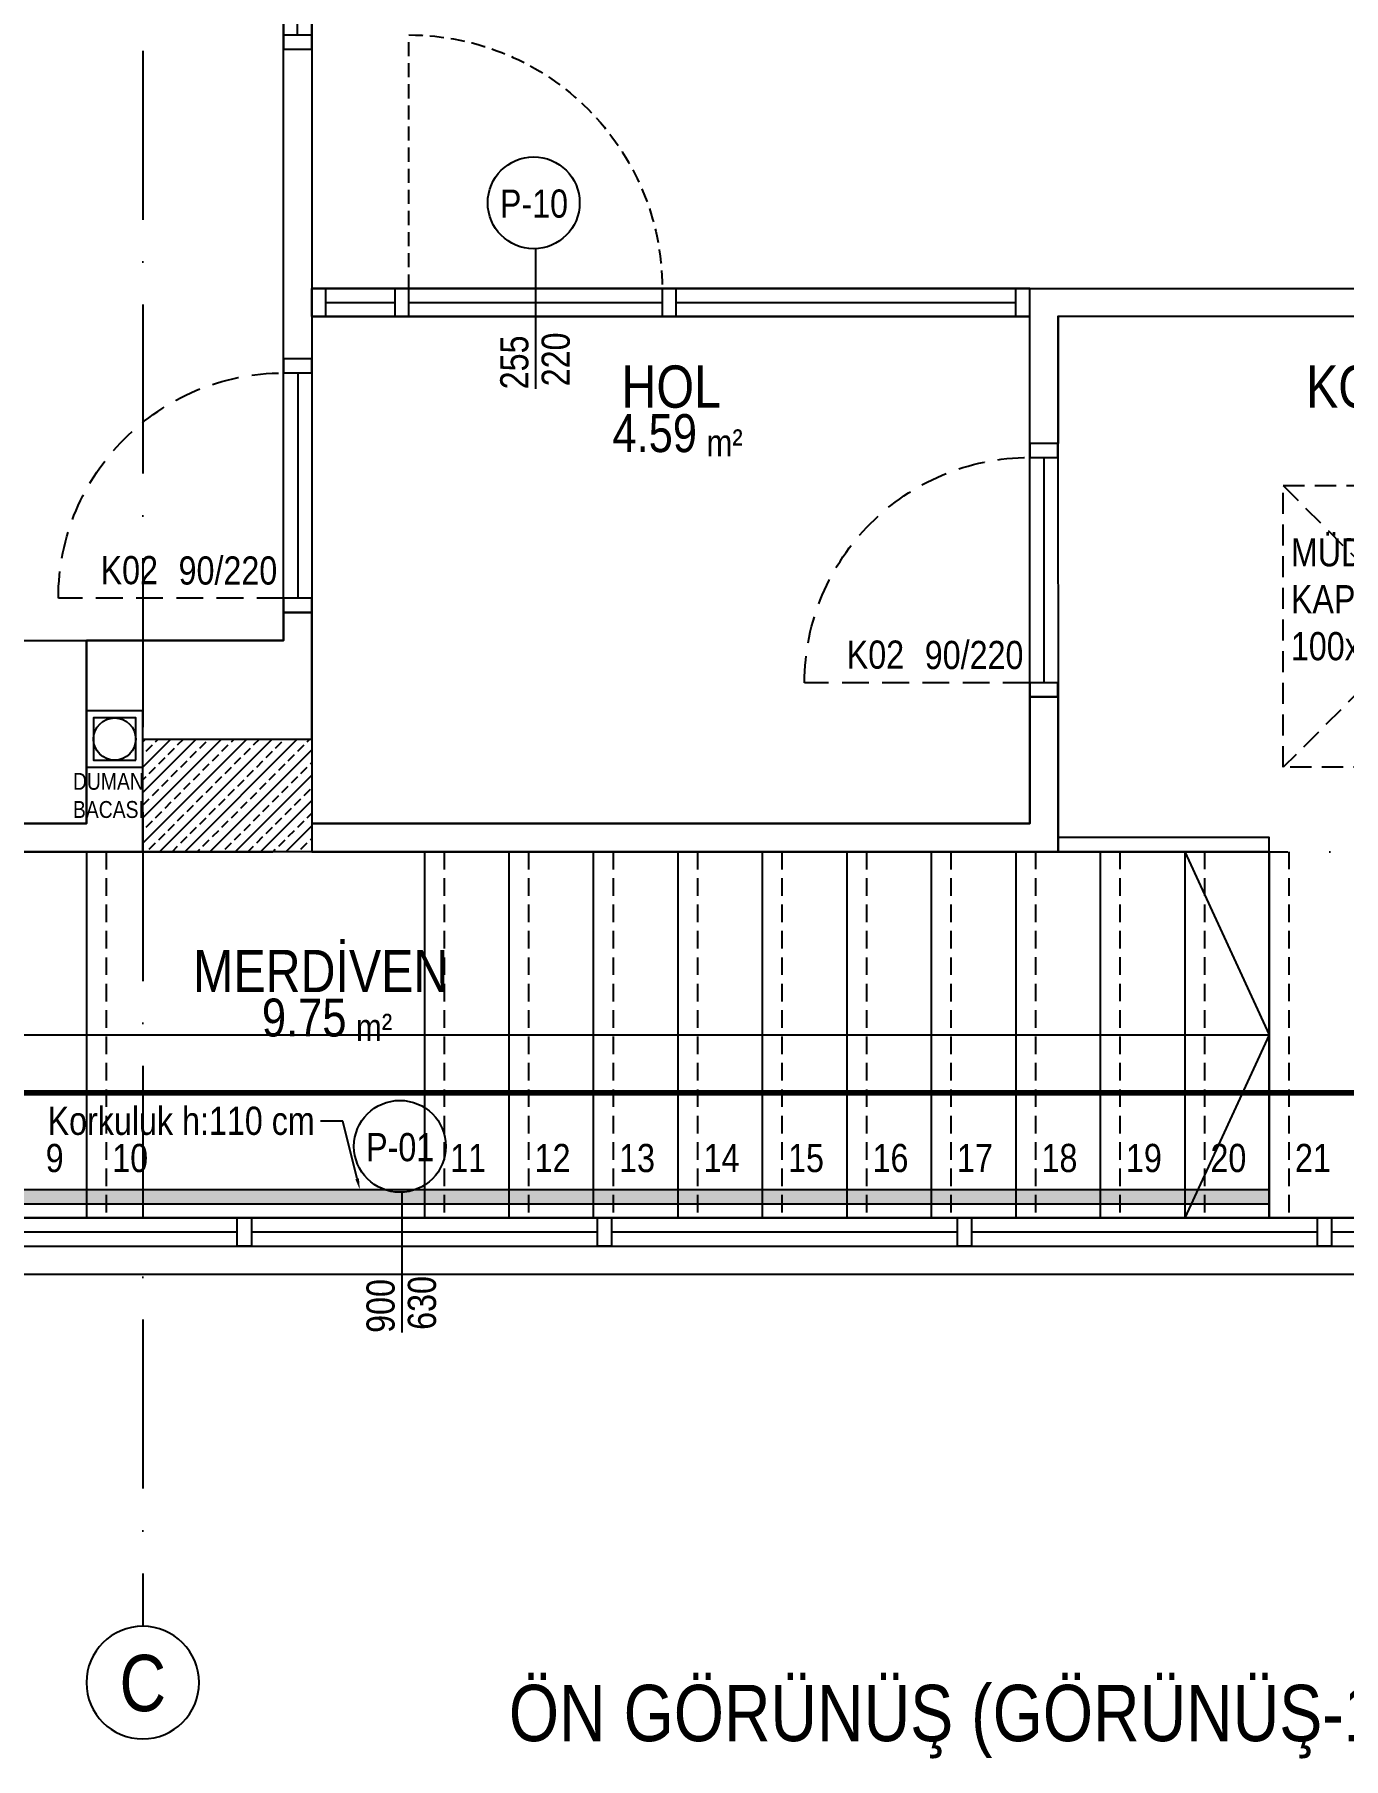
# Model space of a CAD drawing. Header units: millimetres. Extents: x 82776 to 137242, y 11666 to 27998.
# Drawn here: x 103952 to 104417, y 26576 to 27188 of the extents above; entities that cross this region are included whole.
import ezdxf
from ezdxf import colors
from ezdxf.entities.mleader import LeaderData, LeaderLine
from ezdxf.enums import TextEntityAlignment as Align
from ezdxf.math import Vec2, Vec3

# ---------------------------------------------------------------- set-up
doc = ezdxf.new("R2010")
doc.units = ezdxf.units.MM
for name, pattern in [('( Hidden )', [0.375, 0.25, -0.125]), ('ACAD_ISO10W100', [18, 12, -3, 0, -3]), ('DASHED', [15, 10, -5]), ('GC5102G0200$0$HIDDEN', [9.525, 6.35, -3.175])]:
    doc.linetypes.add(name, pattern=pattern)
doc.layers.add('0_IFC_Area', color=100, linetype='Continuous', plot=False)
for name, color, linetype in [('0_IFC_Door_Text', 11, 'Continuous'), ('0_IFC_Elevation_5', 252, 'Continuous'), ('0_IFC_Grid', 14, 'ACAD_ISO10W100'), ('0_IFC_Grid_Text_100', 14, 'Continuous'), ('0_IFC_Hatch_Structure', 251, 'Continuous'), ('0_IFC_Notation_Section_50', 10, 'Continuous'), ('0_IFC_Room_Text(No)_50', 12, 'Continuous'), ('0_IFC_Stair_Text', 221, 'Continuous'), ('0_IFC_Text_Explanation_50', 231, 'Continuous'), ('0_IFC_Window_Text', 60, 'Continuous'), ('1_IFC_Concrete_Section', 50, 'Continuous'), ('1_IFC_Door', 83, 'Continuous'), ('1_IFC_Stair', 210, 'Continuous'), ('1_IFC_Stair_Concrete', 252, '( Hidden )'), ('2_IFC_Handrail', 181, 'Continuous'), ('2_IFC_Wall', 130, 'Continuous'), ('3_IFC_Window', 136, 'Continuous'), ('6_IFC_Furniture', 35, 'Continuous')]:
    doc.layers.add(name, color=color, linetype=linetype)
doc.styles.add('ARIAL-NARROW', font='ARIALN.TTF')
doc.styles.add('IFC_TEXT', font='ARIALN.TTF')

# ---------------------------------------------------------------- blocks, each defined once
blk = doc.blocks.new('A NK ST')
at = {"layer": '0_IFC_Hatch_Structure', "transparency": 33554687}
h = blk.add_hatch(dxfattribs=at)
h.set_pattern_fill('ANSI33', color=256, angle=180)
h.set_pattern_definition([(225, (-105891.8525, -41506.1965), (4.49012806, -4.49012806), []), (225, (-105896.3426, -41506.1965), (4.49012806, -4.49012806), [3.175, -1.5875])])
h.paths.add_polyline_path([(1030, -660), (1030, -700), (970, -700), (970, -660)])
at = {"layer": '1_IFC_Concrete_Section'}
blk.add_lwpolyline([(1030, -660), (1030, -700), (970, -700), (970, -660)], close=True, dxfattribs=at)
blk = doc.blocks.new('*U105')
blk.add_wipeout([(187.5, -10), (187.5, 0), (-187.5, 0.02), (-187.5, -9.98)]).dxf.layer = '3_IFC_Window'
at = {"layer": '3_IFC_Window'}
blk.add_lwpolyline([(187.5, -10), (187.5, 0), (-187.5, 0.02), (-187.5, -9.98)], close=True, dxfattribs=at)
for points in [[(-187.5, -9.98), (-187.5, 0.02)], [(-182.5, -9.98), (-182.5, 0.02)], [(182.5, -10), (182.5, 0)], [(-182.75, -4.97), (-182.5, -4.98)], [(-2.5, -5.02), (-182.75, -4.97)], [(-2.5, 0), (-2.5, -10)], [(2.5, 0), (2.5, -10)], [(182.5, -5), (2.5, -5)]]:
    blk.add_lwpolyline(points, dxfattribs=at)
blk = doc.blocks.new('*U106')
blk.add_wipeout([(-50, 0), (-50, -10), (205.02, -10), (205.02, 0)]).dxf.layer = '3_IFC_Window'
at = {"layer": '3_IFC_Window'}
blk.add_lwpolyline([(-50, 0), (-50, -10), (205.02, -10), (205.02, 0)], close=True, dxfattribs=at)
for points in [[(-45, 0), (-45, -10)], [(200.02, 0), (200.02, -10)], [(205.02, 0), (205.02, -10)], [(200.02, -4.98), (-45, -4.98)]]:
    blk.add_lwpolyline(points, dxfattribs=at)
blk = doc.blocks.new('BALKON KAPI')
blk.add_wipeout([(0, 0), (100, 0), (100, -10), (0, -10)]).dxf.layer = '3_IFC_Window'
at = {"layer": '3_IFC_Window'}
for points in [[(0, -10), (0, 0), (5, 0), (5, -10)], [(95, -10), (95, 0), (100, 0), (100, -10)]]:
    blk.add_lwpolyline(points, close=True, dxfattribs=at)
for points in [[(5, 0), (95, 0)], [(5, -5), (95, -5)], [(5, -10), (95, -10)]]:
    blk.add_lwpolyline(points, dxfattribs=at)
at = {"layer": '3_IFC_Window', "linetype": '( Hidden )', "ltscale": 20}
blk.add_lwpolyline([(5, -10), (5, -100)], dxfattribs=at)
blk.add_arc((5, -10), 90, 270, 0, dxfattribs=at)
blk = doc.blocks.new('*U1504')
at = {"layer": '0_IFC_Hatch_Structure'}
blk.add_lwpolyline([(0, 0), (-90, 0)], dxfattribs=at)
at = {"layer": '1_IFC_Door', "linetype": 'GC5102G0200$0$HIDDEN', "ltscale": 1.5}
blk.add_lwpolyline([(-5, 0), (-5, 80)], dxfattribs=at)
at = {"layer": '1_IFC_Door'}
for points in [[(-85, 0), (-85, -10), (-90, -10), (-90, 0), (-85, 0)], [(-85, -5), (-5, -5), (-5, 0), (-85, 0)]]:
    blk.add_lwpolyline(points, dxfattribs=at)
blk.add_lwpolyline([(-5, -10), (-5, 0), (0, 0), (0, -10)], close=True, dxfattribs=at)
at = {"layer": '1_IFC_Door', "linetype": 'GC5102G0200$0$HIDDEN', "ltscale": 1.5}
blk.add_arc((-5, 0), 80, 90, 180, dxfattribs=at)
blk = doc.blocks.new('*U156')
blk.add_wipeout([(0, 0), (330, 0), (330, -65), (0, -65)]).dxf.layer = '6_IFC_Furniture'
at = {"layer": '6_IFC_Furniture', "transparency": 33554687}
blk.add_lwpolyline([(0, -65), (0, 0), (330, 0), (330, -65)], close=True, dxfattribs=at)
blk = doc.blocks.new('A_KESIT YERLERI')
at = {"layer": '0_IFC_Notation_Section_50', "linetype": 'DASHED', "ltscale": 3, "const_width": 2}
blk.add_lwpolyline([(-860.32, 184.39), (1394.44, 184.39)], dxfattribs=at)
at = {"layer": '0_IFC_Notation_Section_50', "transparency": 33554687, "insert": (375, -25.79), "char_height": 20, "attachment_point": 1, "style": 'IFC_TEXT'}
blk.add_mtext_dynamic_manual_height_columns('ÖN GÖRÜNÜŞ (GÖRÜNÜŞ-1)', width=459.6596, gutter_width=12.5, heights=[0], dxfattribs=at)
blk = doc.blocks.new('DUMAN BACASI')
at = {"layer": '0_IFC_Elevation_5'}
blk.add_lwpolyline([(-17.5, -2), (-17.5, -17), (-2.5, -17), (-2.5, -2)], close=True, dxfattribs=at)
blk.add_circle((-10, -9.5), 7.5, dxfattribs=at)
at = {"layer": '2_IFC_Wall'}
blk.add_lwpolyline([(-20, -19.5), (0, -19.5), (0, 0.5), (-20, 0.5)], close=True, dxfattribs=at)
blk = doc.blocks.new('A K1 SAFT')
at = {"layer": '0_IFC_Elevation_5', "linetype": '( Hidden )', "ltscale": 30}
blk.add_lwpolyline([(1375, 280), (1475, 280), (1475, 180), (1375, 180)], close=True, dxfattribs=at)
for points in [[(1475, 280), (1375, 180)], [(1375, 280), (1475, 180)]]:
    blk.add_lwpolyline(points, dxfattribs=at)
at = {"rotation": 179.9999999999864}
blk.add_blockref('DUMAN BACASI', (950, 180.51), dxfattribs=at)
at = {"layer": '0_IFC_Elevation_5', "linetype": '( Hidden )', "ltscale": 30, "insert": (1377.7, 261.34, -43681.6), "char_height": 10, "attachment_point": 1, "rotation": 0.01424, "style": 'IFC_TEXT'}
blk.add_mtext_dynamic_manual_height_columns('MÜDAHALE KAPAĞI\\P100x100cm', width=100.4299, gutter_width=12.5, heights=[0], dxfattribs=at)
at = {"layer": '0_IFC_Text_Explanation_50', "insert": (945.18, 178.01), "char_height": 6, "attachment_point": 1, "style": 'IFC_TEXT'}
blk.add_mtext_dynamic_manual_height_columns('\\pxql;DUMAN\\PBACASI', width=93.331, gutter_width=12.5, heights=[0], dxfattribs=at)
blk = doc.blocks.new('0_IFC_DOOR_TAG_50')
at = {"layer": '0_IFC_Door_Text', "style": 'IFC_TEXT'}
for tag, p in [('DOOR_TYPE', (0, 0)), ('DOOR_SIZE', (27.7, 0))]:
    blk.add_attdef(tag, p, '', height=10, dxfattribs=at)
blk = doc.blocks.new('A_K1_KAPI POZU')
at = {"transparency": 33554687}
ref = blk.add_blockref('0_IFC_DOOR_TAG_50', (344.98, -367.83), dxfattribs=dict(at, xscale=-1, rotation=180))
ref.add_attrib('DOOR_TYPE', 'K02', (344.98, -377.7), dxfattribs={"layer": '0_IFC_Door_Text', "height": 10, "style": 'IFC_TEXT'})
ref.add_attrib('DOOR_SIZE', '90/220', (372.68, -377.83), dxfattribs={"layer": '0_IFC_Door_Text', "height": 10, "style": 'IFC_TEXT'})
ref = blk.add_blockref('0_IFC_DOOR_TAG_50', (609.96, -397.83), dxfattribs=dict(at, xscale=-1, rotation=180))
ref.add_attrib('DOOR_TYPE', 'K02', (609.96, -407.7), dxfattribs={"layer": '0_IFC_Door_Text', "height": 10, "style": 'IFC_TEXT'})
ref.add_attrib('DOOR_SIZE', '90/220', (637.66, -407.83), dxfattribs={"layer": '0_IFC_Door_Text', "height": 10, "style": 'IFC_TEXT'})
blk = doc.blocks.new('0_IFC_AXIS_TEXT_100')
at = {"layer": '0_IFC_Grid_Text_100'}
blk.add_circle((0, 1000), 1000, dxfattribs=at)
at = {"layer": '0_IFC_Grid_Text_100', "style": 'IFC_TEXT'}
blk.add_attdef('AXIS_NO', text='', height=1000, dxfattribs=at).set_placement((0, 993), align=Align.MIDDLE_CENTER)
blk = doc.blocks.new('A_AKS')
at = {"layer": '0_IFC_Grid', "ltscale": 5}
for points in [[(970, 1355), (970.00191, 255)], [(-125, 530), (2125.00231, 530)]]:
    blk.add_lwpolyline(points, dxfattribs=at)
ref = blk.add_blockref('0_IFC_AXIS_TEXT_100', (970.00454, 215), dxfattribs=dict(xscale=-0.02, yscale=0.02, zscale=0.02, rotation=0.0064968962269241))
ref.add_attrib('AXIS_NO', 'C', dxfattribs={"layer": '0_IFC_Grid_Text_100', "height": 20, "rotation": 0.0064969, "style": 'IFC_TEXT'}).set_placement((970.00228, 234.85432), align=Align.MIDDLE_CENTER)
blk = doc.blocks.new('0_IFC_ROOM_TEXT_50')
at = {"layer": '0_IFC_Room_Text(No)_50', "insert": (13.22, -40.02), "char_height": 9.625, "attachment_point": 1, "style": 'IFC_TEXT'}
blk.add_mtext_dynamic_manual_height_columns('m²', width=16.6949, gutter_width=6.88, heights=[0], dxfattribs=at)
at = {"layer": '0_IFC_Room_Text(No)_50', "style": 'IFC_TEXT'}
blk.add_attdef('ROOM_NUMBER', text='', height=7.7, dxfattribs=at).set_placement((0.68, -10.73), align=Align.CENTER)
blk.add_attdef('ROOM_NAME', text='', height=13.47, dxfattribs=at).set_placement((0.68, -24.84), align=Align.MIDDLE_CENTER)
blk.add_attdef('AREA', text='', height=13.47, dxfattribs=at).set_placement((9.85, -49.66), align=Align.RIGHT)
at = {"layer": '0_IFC_Text_Explanation_50', "style": 'IFC_TEXT', "flags": 1}
for tag, p in [('DÖŞEME:', (-41.09, -64.38)), ('DUVAR:', (-41.09, -75.48)), ('TAVAN:', (-41.09, -86.74))]:
    blk.add_attdef(tag, p, '', height=7.7, dxfattribs=at)
blk = doc.blocks.new('A_K1_ALAN')
at = {"layer": '0_IFC_Area'}
for points in [[(-960, 790), (-1010, 790), (-1010, 810), (-1360, 810), (-1360, 420), (-1430, 420), (-1430, 430), (-1530, 430), (-1530, 205.01), (-1360, 205.01), (-1360, 205.01), (-1360, 140.01), (-1030, 140.01), (-1030, 205.01), (-960, 205.01)], [(-430, 810), (-950, 810), (-950, 330.01), (-430, 330.01)], [(-694.98, 320.01), (-950, 320.01), (-949.98, 140), (-694.98, 140)], [(-430, 320.01), (-685.02, 320.01), (-684.98, 130.01), (-610, 130.01), (-610, 0), (-430, 0)], [(-610, 130.01), (-1360, 130.01), (-1360, 0), (-610, 0)]]:
    blk.add_lwpolyline(points, close=True, dxfattribs=at)
ref = blk.add_blockref('0_IFC_ROOM_TEXT_50', (-557.49, 320.01))
ref.add_attrib('ROOM_NAME', 'KORİDOR', dxfattribs={"layer": '0_IFC_Room_Text(No)_50', "height": 15, "style": 'IFC_TEXT'}).set_placement((-556.81, 295.17), align=Align.MIDDLE_CENTER)
ref.add_attrib('AREA', '7.19', dxfattribs={"layer": '0_IFC_Room_Text(No)_50', "height": 13.475, "style": 'IFC_TEXT'}).set_placement((-547.64, 271.91), align=Align.RIGHT)
ref = blk.add_blockref('0_IFC_ROOM_TEXT_50', (-823.03, 320.01))
ref.add_attrib('ROOM_NAME', 'HOL', dxfattribs={"layer": '0_IFC_Room_Text(No)_50', "height": 15, "style": 'IFC_TEXT'}).set_placement((-822.34, 295.17), align=Align.MIDDLE_CENTER)
ref.add_attrib('AREA', '4.59', dxfattribs={"layer": '0_IFC_Room_Text(No)_50', "height": 13.475, "style": 'IFC_TEXT'}).set_placement((-813.18, 271.91), align=Align.RIGHT)
ref = blk.add_blockref('0_IFC_ROOM_TEXT_50', (-947.5, 112.51))
ref.add_attrib('ROOM_NAME', 'MERDİVEN', dxfattribs={"layer": '0_IFC_Room_Text(No)_50', "height": 15, "style": 'IFC_TEXT'}).set_placement((-946.81, 87.66), align=Align.MIDDLE_CENTER)
ref.add_attrib('AREA', '9.75', dxfattribs={"layer": '0_IFC_Room_Text(No)_50', "height": 13.475, "style": 'IFC_TEXT'}).set_placement((-937.65, 64.41), align=Align.RIGHT)
blk = doc.blocks.new('*U1494')
at = {"layer": '0_IFC_Window_Text'}
blk.add_lwpolyline([(-32.61, -0.65), (-82.39, -0.65)], dxfattribs=at)
blk.add_circle((-16.31, 0), 16.31, dxfattribs=at)
at = {"layer": '0_IFC_Window_Text', "style": 'ARIAL-NARROW'}
blk.add_attdef('WINDOWTEXT', text='', height=10, rotation=270, dxfattribs=at).set_placement((-21.59, -0.1), align=Align.CENTER)
for tag, p in [('GENISLIK', (-82.54, 1.89)), ('YUKSEKLIK', (-81.47, -12.81))]:
    blk.add_attdef(tag, p, '', height=10, dxfattribs=at)
blk = doc.blocks.new('PEN 930 PLAN')
blk.add_wipeout([(-543.05, 11.55), (356.95, 11.55), (356.95, -8.45), (-543.05, -8.45)]).dxf.layer = '3_IFC_Window'
at = {"layer": '0_IFC_Elevation_5'}
blk.add_lwpolyline([(-543.05, 1.55), (-543.05, -8.45), (356.95, -8.45), (356.95, 1.55)], dxfattribs=at)
at = {"layer": '3_IFC_Window'}
for points in [[(-543.05, 11.55), (356.95, 11.55)], [(-538.05, 6.55), (351.95, 6.55)], [(-538.05, 1.55), (351.95, 1.55)]]:
    blk.add_lwpolyline(points, dxfattribs=at)
for points in [[(-159.48, 1.55), (-154.48, 1.55), (-154.48, 11.55), (-159.48, 11.55)], [(-31.62, 1.55), (-26.62, 1.55), (-26.62, 11.55), (-31.62, 11.55)], [(96.23, 1.55), (101.23, 1.55), (101.23, 11.55), (96.23, 11.55)], [(224.09, 1.55), (229.09, 1.55), (229.09, 11.55), (224.09, 11.55)]]:
    blk.add_wipeout(points).dxf.layer = '3_IFC_Window'
for points in [[(-159.48, 11.55), (-154.48, 11.55), (-154.48, 1.55), (-159.48, 1.55)], [(-31.62, 11.55), (-26.62, 11.55), (-26.62, 1.55), (-31.62, 1.55)], [(96.23, 11.55), (101.23, 11.55), (101.23, 1.55), (96.23, 1.55)], [(224.09, 11.55), (229.09, 11.55), (229.09, 1.55), (224.09, 1.55)]]:
    blk.add_lwpolyline(points, close=True, dxfattribs=at)
blk = doc.blocks.new('A K1 DOGRAMA')
at = {"rotation": 90}
blk.add_blockref('*U1494', (1108.82, -453.27), dxfattribs=at).add_auto_attribs({'YUKSEKLIK': '220', 'GENISLIK': '255', 'WINDOWTEXT': 'P-10'})
blk.add_blockref('PEN 930 PLAN', (1163.05, -841.55))
blk.add_blockref('*U1494', (1061.32, -788.28), dxfattribs=at).add_auto_attribs({'YUKSEKLIK': '630', 'GENISLIK': '900', 'WINDOWTEXT': 'P-01'})
blk = doc.blocks.new('A K1 PLAN')
h = blk.add_hatch(color=255)
h.dxf.hatch_style = 1
h.paths.add_polyline_path([(1370, -119.98), (680, -120), (680, -125), (1370, -124.98)])
at = {"layer": '1_IFC_Stair'}
for points in [[(950, 0.01), (950, -129.99)], [(1070, 0.01), (1070, -129.99)], [(1100, 0.01), (1100, -129.99)], [(1130, 0.01), (1130, -129.99)], [(1160, 0.01), (1160, -130)], [(1190, 0.01), (1190, -129.99)], [(1220, 0.01), (1220, -129.99)], [(1250, 0.01), (1250, -129.99)], [(1280, 0.02), (1280, -129.98)], [(1295.02, 0), (1370, 0.01)], [(1310, 0.02), (1310, -129.98)], [(1340, 0.02), (1340, -129.98)], [(1340, 0), (1370, -64.98), (1340, -130)], [(1370, 0.02), (1370, -129.98)], [(680, -65), (1370, -64.98)]]:
    blk.add_lwpolyline(points, dxfattribs=at)
at = {"layer": '1_IFC_Stair_Concrete', "ltscale": 25, "transparency": 33554687}
for points in [[(957, 0.01), (957, -129.99)], [(1077, 0.01), (1077, -129.99)], [(1107, 0.01), (1107, -129.99)], [(1137, 0.01), (1137, -129.99)], [(1167, 0.01), (1167, -129.99)], [(1197, 0.01), (1197, -129.99)], [(1227, 0.01), (1227, -129.99)], [(1257, 0.01), (1257, -129.99)], [(1287, 0.02), (1287, -129.98)], [(1317, 0.02), (1317, -129.98)], [(1347, 0.02), (1347, -129.98)], [(1377, 0.02), (1377, -129.98)]]:
    blk.add_lwpolyline(points, dxfattribs=at)
at = {"layer": '2_IFC_Handrail'}
blk.add_lwpolyline([(1295.02, 0), (1370, 0.02), (1370, 5.02), (1295.02, 5.02)], dxfattribs=at)
blk.add_lwpolyline([(1370, -119.98), (680, -120), (680, -125), (1370, -124.98)], close=True, dxfattribs=at)
at = {"layer": '2_IFC_Wall'}
for points in [[(1030.02, 0), (1295.02, 0), (1295.02, 55), (1285.02, 55), (1285.02, 10), (1030.02, 10)], [(1550, -130), (620, -130), (620, 0.01), (970, 0.01)]]:
    blk.add_lwpolyline(points, dxfattribs=at)
at = {"transparency": 33554687, "xscale": -1.000000000000005, "rotation": 90}
for p in [(1020.02, 85.01), (1285, 55)]:
    blk.add_blockref('*U1504', p, dxfattribs=at)
blk.add_blockref('*U156', (620, 75.01))
at = {"layer": '0_IFC_Stair_Text', "transparency": 33554687, "char_height": 10, "attachment_point": 3, "rotation": 0, "style": 'IFC_TEXT'}
for s, insert in [('9', (941.9, -103.73)), ('10', (971.9, -103.73)), ('11', (1091.9, -103.73)), ('12', (1121.9, -103.73)), ('13', (1151.9, -103.73)), ('14', (1181.9, -103.73)), ('15', (1211.9, -103.73)), ('16', (1241.9, -103.73)), ('17', (1271.9, -103.73)), ('18', (1301.9, -103.72)), ('19', (1331.9, -103.72)), ('20', (1361.9, -103.72)), ('21', (1391.9, -103.72))]:
    blk.add_mtext_dynamic_manual_height_columns(s, width=21.1163, gutter_width=12.5, heights=[0], dxfattribs=dict(at, insert=insert))
at = {"layer": '0_IFC_Text_Explanation_50'}
ml = blk.add_multileader_mtext('Standard', dxfattribs=at)
ml.set_content('Korkuluk h:110 cm', color=256, style='IFC_TEXT')
ml.set_leader_properties()
ml.build(insert=Vec2(0, 0))
ctx = ml.context
ctx.base_point, ctx.char_height, ctx.plane_origin = Vec3(935.77, -95.6), 10, Vec3(1054.29, -178.89)
ctx.text_align_type = 2
notes = []
notes.append((ctx, [(0, (1, 1, 0), (1041.07, -95.6), (-1, 0), 8, [(0, [(1047.09, -119.99)], 0, [])])]))
ctx.mtext.insert, ctx.mtext.rotation, ctx.mtext.alignment, ctx.mtext.flow_direction = Vec3(1031.07, -90.52), 6.283185, 3, 5
for ctx, leaders in notes:
    for number, flags, end, landing, length, lines in leaders:
        leader = LeaderData()
        leader.index, (leader.has_last_leader_line, leader.has_dogleg_vector, leader.attachment_direction) = number, flags
        leader.last_leader_point, leader.dogleg_vector, leader.dogleg_length = Vec3(end), Vec3(landing), length
        for number, points, colour, breaks in lines:
            line = LeaderLine()
            line.index, line.vertices, line.color, line.breaks = number, Vec3.list(points), colors.encode_raw_color(colour), breaks
            leader.lines.append(line)
        ctx.leaders.append(leader)
at = {"layer": '2_IFC_Wall'}
for points in [[(2000, 40), (2000, 700), (0, 700), (0, -150), (1550, -150)], [(1550, 190.01), (1295.02, 190.01), (1295.02, 145), (1285.02, 145), (1285.02, 200.01), (1550, 200.01)], [(1030, 40), (1030, 85.01), (1020, 85.01), (1020, 75.01), (950, 75.01), (950, 10.01), (620, 10.01), (620, 75.01), (610, 75.01), (610, -130), (450, -130), (450, 0)]]:
    blk.add_lwpolyline(points, dxfattribs=at)
for name, p, rotation in [('*U105', (1029.98, 472.5), 270), ('*U106', (1235.02, 190.01), 180)]:
    blk.add_blockref(name, p, dxfattribs=dict(rotation=rotation))
blk.add_lwpolyline([(1020, 175.01), (1020, 285), (1030, 285), (1030, 175.01)], close=True, dxfattribs=at)
at = {"xscale": -1, "rotation": 180}
blk.add_blockref('BALKON KAPI', (1059.47, 190.01), dxfattribs=at)

msp = doc.modelspace()

# ---------------------------------------------------------------- block references
msp.add_blockref('A K1 PLAN', (103020.29, 26897.91))

# ---------------------------------------------------------------- next in the draw order: block references
for name, p in [('A_KESIT YERLERI', (103745.29, 26627.91)), ('A_AKS', (103020.29, 26367.91)), ('A NK ST', (103020.29, 27597.91)), ('A_K1_ALAN', (105000.29, 26767.91)), ('A K1 SAFT', (103020.3, 26747.91)), ('A_K1_KAPI POZU', (103630.33, 27370.61)), ('A_K1_KAPI POZU', (103630.33, 27370.61))]:
    msp.add_blockref(name, p)

# ---------------------------------------------------------------- next in the draw order: block references
msp.add_blockref('A K1 DOGRAMA', (103020.29, 27597.91))

doc.saveas('drawing.dxf')
